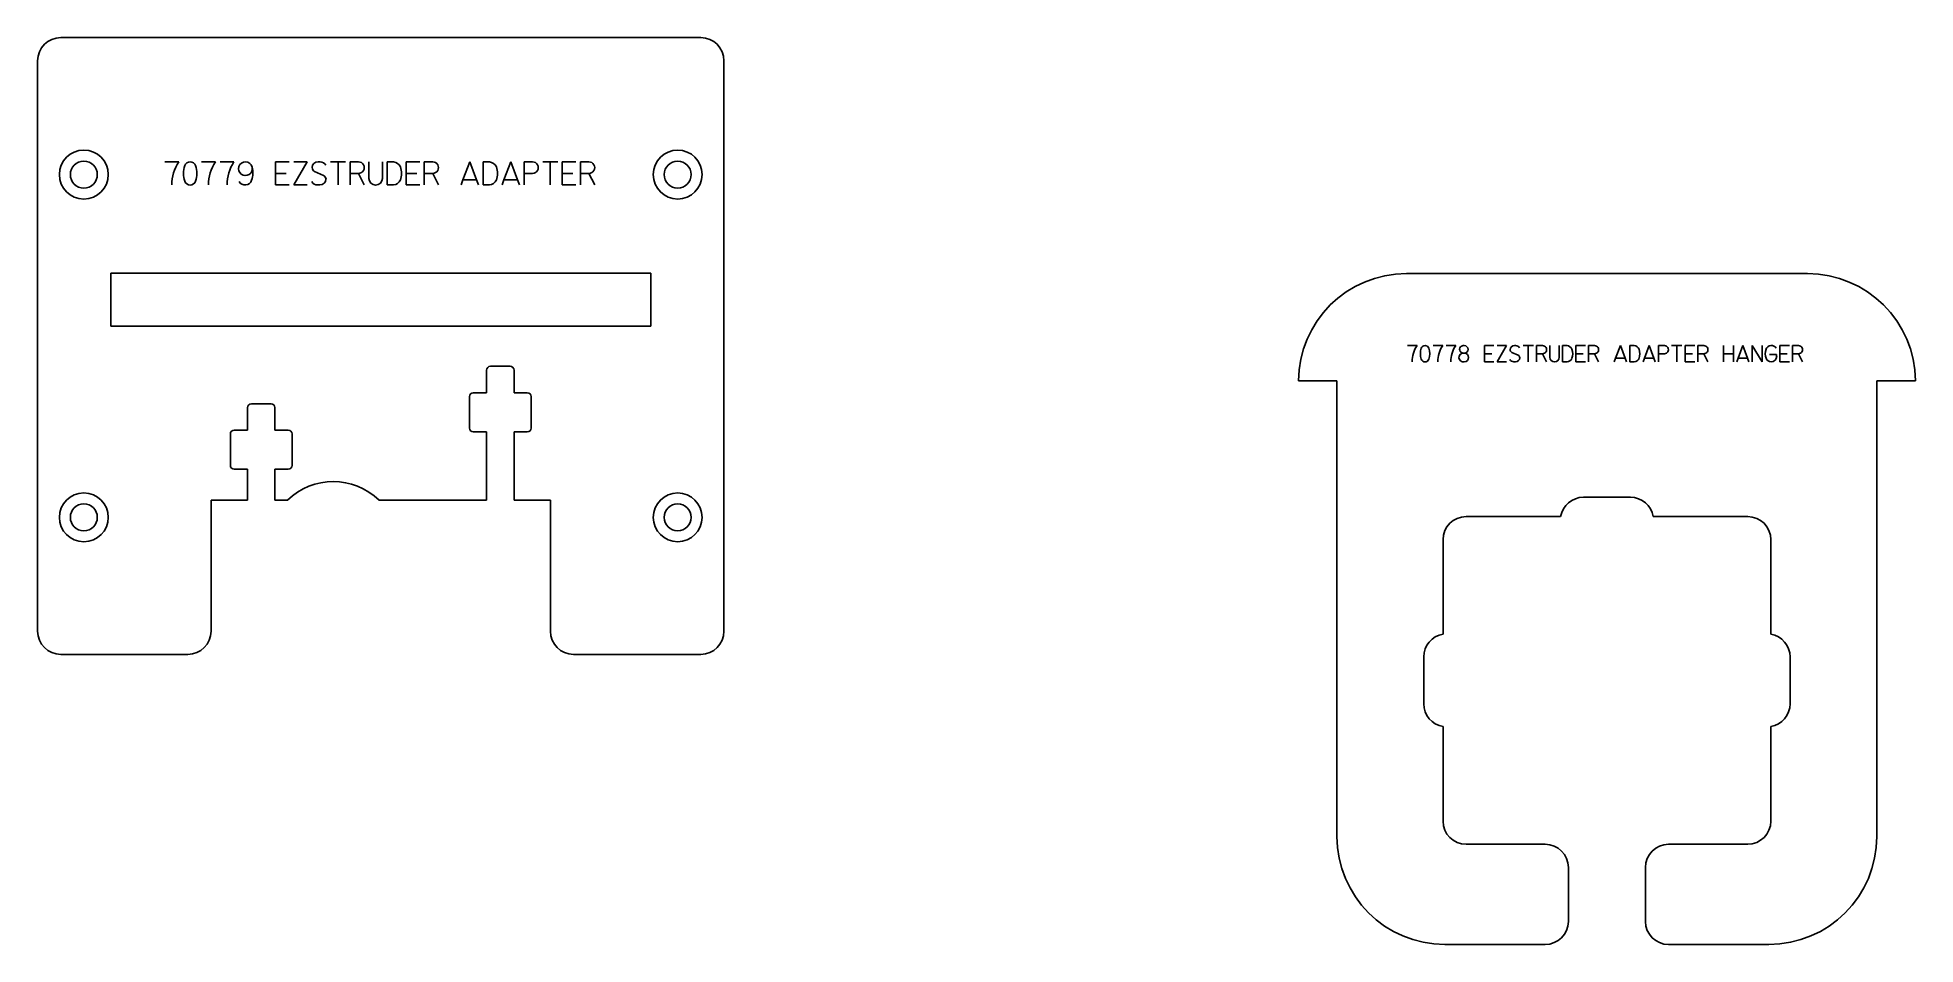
# Model space of a CAD drawing. Header units: inches. Extents: x -45 to 199, y -78 to 40.
import ezdxf

# ---------------------------------------------------------------- set-up
doc = ezdxf.new("R2010")
doc.units = ezdxf.units.IN
doc.header["$MEASUREMENT"] = 0
doc.linetypes.add('Continuous2', pattern=[0])

msp = doc.modelspace()

# ---------------------------------------------------------------- linework, layer by layer
at = {"color": 1, "linetype": 'Continuous2', "lineweight": -3, "true_color": 0xff0000}
for p, q in [((-41.5, 40), (41.5, 40)), ((-44.5, -37), (-44.5, 37)), ((44.5, 37), (44.5, -37)), ((132.99, 9.38), (184.99, 9.38)), ((13.73, -6.06), (13.73, -3.14)), ((14.23, -2.64), (16.78, -2.64)), ((17.28, -3.14), (17.28, -6.06)), ((118.99, -4.52), (123.99, -4.52)), ((123.99, -4.52), (123.99, -63.62)), ((193.99, -63.62), (193.99, -4.52)), ((193.99, -4.52), (198.99, -4.52)), ((11.5, -10.64), (11.5, -6.56)), ((12, -6.06), (13.73, -6.06)), ((17.28, -6.06), (19, -6.06)), ((19.5, -6.56), (19.5, -10.64)), ((-17.27, -10.91), (-17.27, -8)), ((-16.77, -7.5), (-14.22, -7.5)), ((-13.72, -8), (-13.72, -10.91)), ((-19.5, -15.49), (-19.5, -11.41)), ((-19, -10.91), (-17.27, -10.91)), ((-13.72, -10.91), (-12, -10.91)), ((-11.5, -11.41), (-11.5, -15.49)), ((13.73, -11.14), (12, -11.14)), ((13.73, -20), (13.73, -11.14)), ((17.28, -11.14), (17.28, -20)), ((19, -11.14), (17.28, -11.14)), ((-17.27, -15.99), (-19, -15.99)), ((-17.27, -20), (-17.27, -15.99)), ((-13.72, -15.99), (-13.72, -20)), ((-12, -15.99), (-13.72, -15.99)), ((-22, -20), (-17.27, -20)), ((-22, -37), (-22, -20)), ((-13.72, -20), (-12.09, -20)), ((-0.22, -20), (13.73, -20)), ((17.28, -20), (22, -20)), ((22, -20), (22, -37)), ((162.04, -19.62), (155.95, -19.62)), ((152.99, -22.12), (140.74, -22.12)), ((177.24, -22.12), (164.99, -22.12)), ((137.74, -25.12), (137.74, -37.37)), ((180.24, -37.37), (180.24, -25.12)), ((-25, -40), (-41.5, -40)), ((41.5, -40), (25, -40)), ((135.24, -40.33), (135.24, -46.41)), ((182.74, -46.41), (182.74, -40.33)), ((137.74, -49.37), (137.74, -61.62)), ((180.24, -61.62), (180.24, -49.37)), ((140.74, -64.62), (150.99, -64.62)), ((166.99, -64.62), (177.24, -64.62)), ((153.99, -67.62), (153.99, -74.62)), ((163.99, -74.62), (163.99, -67.62)), ((137.99, -77.62), (150.99, -77.62)), ((166.99, -77.62), (179.99, -77.62))]:
    msp.add_line(p, q, dxfattribs=at)
at = {"color": 3, "linetype": 'Continuous2', "lineweight": -3, "true_color": 0x00ff00}
for p, q in [((-27.99, 23.88), (-26.19, 23.88)), ((-23.24, 23.88), (-21.44, 23.88)), ((-20.84, 23.88), (-19.04, 23.88)), ((-13.65, 23.88), (-11.89, 23.88)), ((-13.65, 23.88), (-13.65, 22.38)), ((-13.65, 22.38), (-12.28, 22.38)), ((-13.65, 20.88), (-13.65, 22.38)), ((-11.29, 23.88), (-9.54, 23.88)), ((-9.54, 23.88), (-11.29, 20.88)), ((-8.59, 22.64), (-7.41, 22.13)), ((-8.11, 23.89), (-7.86, 23.88)), ((-6.5, 23.88), (-5.54, 23.88)), ((-5.54, 20.88), (-5.54, 23.88)), ((-5.54, 23.88), (-4.58, 23.88)), ((-3.98, 23.88), (-2.89, 23.88)), ((-3.98, 23.88), (-3.98, 22.38)), ((-3.98, 22.38), (-2.89, 22.38)), ((-3.98, 20.88), (-3.98, 22.38)), ((-2.89, 22.38), (-2.14, 20.88)), ((-1.54, 23.88), (-1.54, 21.74)), ((0.22, 23.88), (0.22, 21.74)), ((0.82, 23.88), (0.82, 20.88)), ((0.82, 23.88), (1.65, 23.88)), ((3.3, 23.88), (5.05, 23.88)), ((3.3, 23.88), (3.3, 22.38)), ((3.3, 22.38), (4.67, 22.38)), ((3.3, 20.88), (3.3, 22.38)), ((5.65, 23.88), (6.74, 23.88)), ((5.65, 23.88), (5.65, 22.38)), ((5.65, 22.38), (6.74, 22.38)), ((5.65, 20.88), (5.65, 22.38)), ((6.74, 22.38), (7.49, 20.88)), ((10.65, 21.53), (11.53, 23.88)), ((11.53, 23.88), (12.42, 21.53)), ((13.26, 23.88), (13.26, 20.88)), ((13.26, 23.88), (14.09, 23.88)), ((15.98, 21.53), (16.86, 23.88)), ((16.86, 23.88), (17.75, 21.53)), ((18.59, 23.88), (19.68, 23.88)), ((18.59, 23.88), (18.59, 22.38)), ((18.59, 22.38), (19.68, 22.38)), ((18.59, 20.88), (18.59, 22.38)), ((21.03, 23.88), (21.98, 23.88)), ((21.98, 20.88), (21.98, 23.88)), ((21.98, 23.88), (22.94, 23.88)), ((23.54, 23.88), (25.3, 23.88)), ((23.54, 23.88), (23.54, 22.38)), ((23.54, 22.38), (24.92, 22.38)), ((23.54, 20.88), (23.54, 22.38)), ((25.9, 23.88), (26.99, 23.88)), ((25.9, 23.88), (25.9, 22.38)), ((25.9, 22.38), (26.99, 22.38)), ((25.9, 20.88), (25.9, 22.38)), ((26.99, 22.38), (27.74, 20.88)), ((-13.65, 20.88), (-11.89, 20.88)), ((-11.29, 20.88), (-9.54, 20.88)), ((-8.2, 20.88), (-7.89, 20.88)), ((0.82, 20.88), (1.65, 20.88)), ((3.3, 20.88), (5.05, 20.88)), ((10.41, 20.88), (10.65, 21.53)), ((10.65, 21.53), (12.42, 21.53)), ((12.42, 21.53), (12.66, 20.88)), ((13.26, 20.88), (14.09, 20.88)), ((15.74, 20.88), (15.98, 21.53)), ((15.98, 21.53), (17.75, 21.53)), ((17.75, 21.53), (17.99, 20.88)), ((23.54, 20.88), (25.3, 20.88)), ((133.12, 0.05), (134.38, 0.05)), ((136.45, 0.05), (137.71, 0.05)), ((138.13, 0.05), (139.39, 0.05)), ((140.37, 0.05), (140.5, 0.05)), ((143.11, 0.05), (144.34, 0.05)), ((143.11, 0.05), (143.11, -1)), ((144.76, 0.05), (145.99, 0.05)), ((145.99, 0.05), (144.76, -2.05)), ((146.99, 0.05), (147.16, 0.05)), ((148.11, 0.05), (148.79, 0.05)), ((148.79, -2.05), (148.79, 0.05)), ((148.79, 0.05), (149.46, 0.05)), ((149.88, 0.05), (150.64, 0.05)), ((149.88, 0.05), (149.88, -1)), ((151.58, 0.05), (151.58, -1.45)), ((152.81, 0.05), (152.81, -1.45)), ((153.23, 0.05), (153.23, -2.05)), ((153.23, 0.05), (153.82, 0.05)), ((154.97, 0.05), (156.2, 0.05)), ((154.97, 0.05), (154.97, -1)), ((156.62, 0.05), (157.38, 0.05)), ((156.62, 0.05), (156.62, -1)), ((160.12, -1.6), (160.74, 0.05)), ((160.74, 0.05), (161.35, -1.6)), ((161.94, 0.05), (161.94, -2.05)), ((161.94, 0.05), (162.53, 0.05)), ((163.85, -1.6), (164.47, 0.05)), ((164.47, 0.05), (165.08, -1.6)), ((165.67, 0.05), (166.44, 0.05)), ((165.67, 0.05), (165.67, -1)), ((167.38, 0.05), (168.05, 0.05)), ((168.05, -2.05), (168.05, 0.05)), ((168.05, 0.05), (168.72, 0.05)), ((169.14, 0.05), (170.37, 0.05)), ((169.14, 0.05), (169.14, -1)), ((170.79, 0.05), (171.56, 0.05)), ((170.79, 0.05), (170.79, -1)), ((174.12, 0.05), (174.12, -1)), ((175.4, 0.05), (175.4, -1)), ((175.99, -1.6), (176.6, 0.05)), ((176.6, 0.05), (177.22, -1.6)), ((177.81, -2.05), (177.81, 0.05)), ((177.81, 0.05), (179.1, -2.05)), ((179.1, -2.05), (179.1, 0.05)), ((181.42, 0.05), (182.65, 0.05)), ((181.42, 0.05), (181.42, -1)), ((183.07, 0.05), (183.83, 0.05)), ((183.07, 0.05), (183.07, -1)), ((140.37, -0.93), (140.5, -0.93)), ((140.37, -2.05), (140.5, -2.05)), ((143.11, -1), (144.07, -1)), ((143.11, -2.05), (143.11, -1)), ((143.11, -2.05), (144.34, -2.05)), ((144.76, -2.05), (145.99, -2.05)), ((146.65, -0.83), (147.47, -1.18)), ((146.92, -2.05), (147.14, -2.06)), ((149.88, -1), (150.64, -1)), ((149.88, -2.05), (149.88, -1)), ((150.64, -1), (151.16, -2.05)), ((153.23, -2.05), (153.82, -2.05)), ((154.97, -1), (155.93, -1)), ((154.97, -2.05), (154.97, -1)), ((154.97, -2.05), (156.2, -2.05)), ((156.62, -1), (157.38, -1)), ((156.62, -2.05), (156.62, -1)), ((157.38, -1), (157.91, -2.05)), ((159.95, -2.05), (160.12, -1.6)), ((160.12, -1.6), (161.35, -1.6)), ((161.35, -1.6), (161.52, -2.05)), ((161.94, -2.05), (162.53, -2.05)), ((163.68, -2.05), (163.85, -1.6)), ((163.85, -1.6), (165.08, -1.6)), ((165.08, -1.6), (165.25, -2.05)), ((165.67, -1), (166.44, -1)), ((165.67, -2.05), (165.67, -1)), ((169.14, -1), (170.1, -1)), ((169.14, -2.05), (169.14, -1)), ((169.14, -2.05), (170.37, -2.05)), ((170.79, -1), (171.56, -1)), ((170.79, -2.05), (170.79, -1)), ((171.56, -1), (172.08, -2.05)), ((174.12, -1), (175.4, -1)), ((174.12, -2.05), (174.12, -1)), ((175.4, -2.05), (175.4, -1)), ((175.82, -2.05), (175.99, -1.6)), ((175.99, -1.6), (177.22, -1.6)), ((177.22, -1.6), (177.39, -2.05)), ((180.05, -1.12), (181, -1.12)), ((181, -1.12), (181, -1.34)), ((181.42, -1), (182.38, -1)), ((181.42, -2.05), (181.42, -1)), ((181.42, -2.05), (182.65, -2.05)), ((183.07, -1), (183.83, -1)), ((183.07, -2.05), (183.07, -1)), ((183.83, -1), (184.36, -2.05))]:
    msp.add_line(p, q, dxfattribs=at)
at = {"color": 5, "linetype": 'Continuous2', "lineweight": -3, "true_color": 0x0000ff}
for p, q in [((-35, 9.45), (35, 9.45)), ((-35, 2.55), (-35, 9.45)), ((35, 9.45), (35, 2.55)), ((35, 2.55), (-35, 2.55))]:
    msp.add_line(p, q, dxfattribs=at)
at = {"color": 3, "linetype": 'Continuous2', "lineweight": -3, "true_color": 0x00ff00}
for centre in [(-38.5, 22.23), (38.5, 22.23), (-38.5, -22.23), (38.5, -22.23)]:
    msp.add_circle(centre, 3.17, dxfattribs=at)
at = {"color": 5, "linetype": 'Continuous2', "lineweight": -3, "true_color": 0x0000ff}
for centre in [(-38.5, 22.23), (38.5, 22.23), (-38.5, -22.23), (38.5, -22.23)]:
    msp.add_circle(centre, 1.75, dxfattribs=at)
at = {"color": 1, "linetype": 'Continuous2', "lineweight": -3, "true_color": 0xff0000}
for centre, radius, start, end in [((-41.5, 37), 3, 90, 180), ((41.5, 37), 3, 360, 90), ((132.99, -4.62), 14, 90, 179.5907), ((184.99, -4.62), 14, 0.4093, 90), ((14.23, -3.14), 0.5, 90, 180), ((16.78, -3.14), 0.5, 360, 90), ((12, -6.56), 0.5, 90, 180), ((19, -6.56), 0.5, 360, 90), ((-16.77, -8), 0.5, 90, 180), ((-14.22, -8), 0.5, 360, 90), ((-19, -11.41), 0.5, 90, 180), ((-12, -11.41), 0.5, 0, 90), ((12, -10.64), 0.5, 180, 270), ((19, -10.64), 0.5, 270, 0), ((-19, -15.49), 0.5, 180, 270), ((-12, -15.49), 0.5, 270, 0), ((-6.16, -26.08), 8.5, 45.7018, 134.2982), ((155.95, -22.62), 3, 90, 170.4059), ((162.04, -22.62), 3, 9.5941, 90), ((140.74, -25.12), 3, 90, 180), ((177.24, -25.12), 3, 0, 90), ((-41.5, -37), 3, 180, 270), ((-25, -37), 3, 270, 0), ((25, -37), 3, 180, 270), ((41.5, -37), 3, 270, 0), ((138.24, -40.33), 3, 99.5941, 180), ((179.74, -40.33), 3, 360, 80.4059), ((138.24, -46.41), 3, 180, 260.4059), ((179.74, -46.41), 3, 279.5941, 360), ((140.74, -61.62), 3, 180, 270), ((177.24, -61.62), 3, 270, 360), ((137.99, -63.62), 14, 180, 270), ((150.99, -67.62), 3, 0, 90), ((166.99, -67.62), 3, 90, 180), ((179.99, -63.62), 14, 270, 0), ((150.99, -74.62), 3, 270, 360), ((166.99, -74.62), 3, 180, 270)]:
    msp.add_arc(centre, radius, start, end, dxfattribs=at)
at = {"color": 3, "linetype": 'Continuous2', "lineweight": -3, "true_color": 0x00ff00}
for centre, radius, start, end in [((-21.64, 20.88), 5.45, 146.6069, 179.9947), ((-22.63, 22.38), 2.96, 160.019, 199.981), ((-24.71, 23.14), 0.744, 19.594, 160.406), ((-26.79, 22.38), 2.96, 340.019, 19.981), ((-16.88, 20.88), 5.45, 146.6069, 179.9947), ((-14.48, 20.88), 5.45, 146.6069, 179.9947), ((-17.55, 22.99), 0.891, 162.2661, 13.7339), ((-17.55, 22.99), 0.892, 13.902, 162.098), ((-19.24, 22.44), 2.67, 339.2941, 16.7059), ((-8.12, 23.1), 0.789, 89.2985, 177.3507), ((-8.26, 23.19), 0.645, 185.1823, 239.3448), ((-7.87, 23.02), 0.865, 30.522, 89.2985), ((-7.74, 21.57), 0.645, 5.1822, 59.3448), ((-2.89, 23.13), 0.75, 269.9912, 90), ((1.55, 22.78), 1.1, 24.3868, 84.6174), ((0.02, 22.38), 2.67, 341.2941, 18.7059), ((6.74, 23.13), 0.75, 269.9912, 90), ((13.99, 22.78), 1.1, 24.3868, 84.6174), ((12.46, 22.38), 2.67, 341.2941, 18.7059), ((19.68, 23.13), 0.75, 269.9912, 90), ((26.99, 23.13), 0.75, 269.9912, 90), ((-24.71, 21.62), 0.744, 199.594, 340.406), ((-17.59, 21.77), 0.892, 209.3075, 342.098), ((-8.19, 21.75), 0.865, 210.522, 269.4411), ((-7.89, 21.67), 0.789, 269.4411, 357.3507), ((-0.66, 21.74), 0.879, 180, 0), ((1.55, 21.98), 1.1, 275.3825, 335.6132), ((13.99, 21.98), 1.1, 275.3825, 335.6132), ((137.56, -2.05), 3.82, 146.6069, 179.9947), ((135.41, -0.47), 0.521, 19.594, 160.406), ((140.89, -2.05), 3.82, 146.6069, 179.9947), ((142.57, -2.05), 3.82, 146.6069, 179.9947), ((140.37, -0.44), 0.487, 90, 117.5491), ((140.5, -0.44), 0.487, 360, 90), ((146.98, -0.5), 0.553, 89.2985, 177.3507), ((147.15, -0.56), 0.605, 30.522, 89.2985), ((150.64, -0.48), 0.525, 269.9912, 90), ((153.75, -0.72), 0.772, 24.3868, 84.6174), ((157.38, -0.48), 0.525, 269.9912, 90), ((162.46, -0.72), 0.772, 24.3868, 84.6174), ((166.44, -0.48), 0.525, 269.9912, 90), ((171.56, -0.48), 0.525, 269.9912, 90), ((180.32, -0.72), 0.772, 35.68, 155.6132), ((183.83, -0.48), 0.525, 269.9912, 90), ((136.87, -1), 2.07, 160.019, 199.981), ((135.41, -1.54), 0.521, 199.594, 340.406), ((133.96, -1), 2.07, 340.019, 19.981), ((140.37, -1.49), 0.563, 90, 214.6857), ((140.37, -0.44), 0.487, 117.5491, 270), ((140.37, -1.49), 0.563, 214.6857, 270), ((140.5, -0.44), 0.487, 270, 0), ((140.5, -1.49), 0.563, 0, 90), ((140.5, -1.49), 0.562, 270, 0), ((146.93, -1.45), 0.605, 210.522, 269.4411), ((146.88, -0.44), 0.451, 185.1823, 239.3448), ((147.14, -1.5), 0.553, 269.4411, 357.3507), ((147.24, -1.57), 0.451, 5.1822, 59.3448), ((152.2, -1.45), 0.615, 180, 0), ((153.75, -1.29), 0.772, 275.3825, 335.6132), ((152.68, -1), 1.87, 341.2941, 18.7059), ((162.46, -1.29), 0.772, 275.3825, 335.6132), ((161.39, -1), 1.87, 341.2941, 18.7059), ((181.39, -1), 1.87, 161.2941, 198.7059), ((180.3, -1.33), 0.733, 201.5644, 268.7744), ((180.27, -1.33), 0.733, 271.2256, 359.2735)]:
    msp.add_arc(centre, radius, start, end, dxfattribs=at)

doc.saveas('drawing.dxf')
